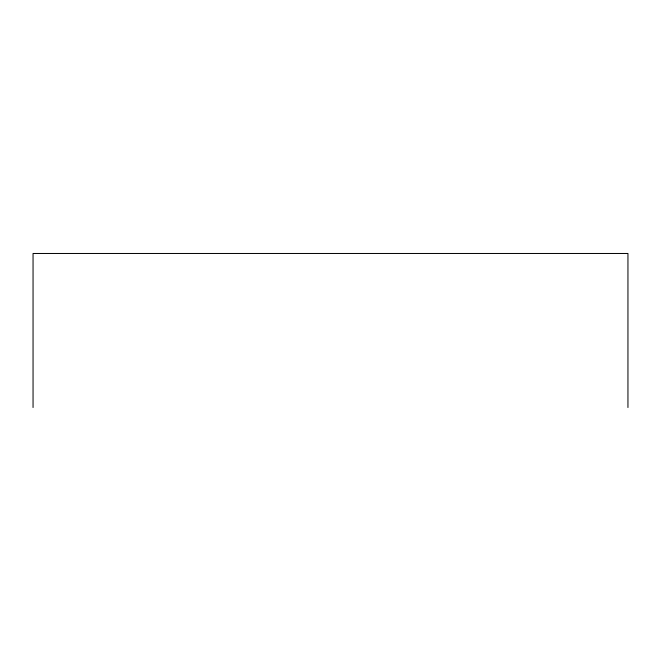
<?xml version="1.0" encoding="UTF-8"?>
<svg xmlns="http://www.w3.org/2000/svg" width="661" height="661" viewBox="0 0 661 661"><rect width="100%" height="100%" fill="white"/><g stroke="black" fill="none" stroke-linecap="round" stroke-linejoin="round"><path stroke-width="0.99" d="M627.95 407.523L627.95 253.477L33.05 253.477L33.05 407.523"/></g></svg>
